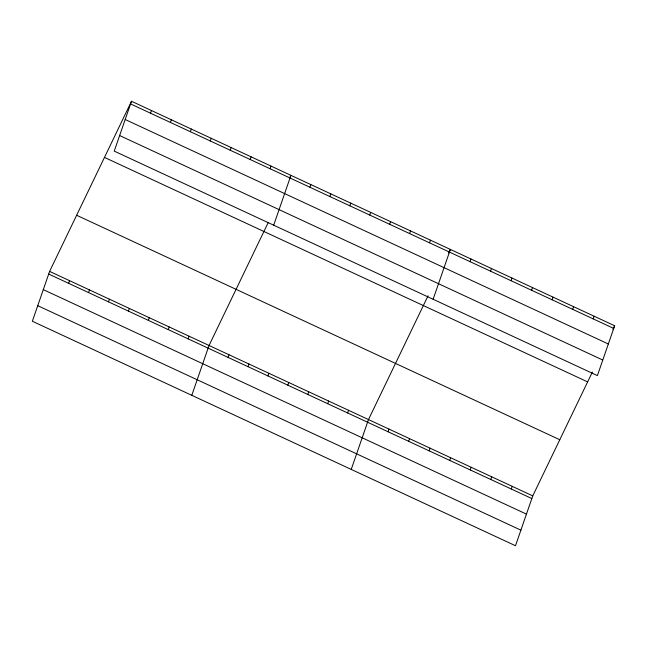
<?xml version="1.0" encoding="UTF-8"?>
<svg xmlns="http://www.w3.org/2000/svg" width="647" height="647" viewBox="0 0 647 647"><rect width="100%" height="100%" fill="white"/><g stroke="black" fill="none" stroke-linecap="round" stroke-linejoin="round"><path stroke-width="0.97" d="M131.503 101.264L114.244 151.115L597.391 375.6L614.65 325.756L131.503 101.264L49.609 271.4L32.35 321.244L515.497 545.736L532.756 495.885L592.345 372.098M68.614 283.321L69.536 280.661M150.508 113.193L151.43 110.524M88.55 292.581L89.472 289.921M170.436 122.453L171.358 119.784M108.478 301.842L109.4 299.181M190.372 131.713L191.294 129.044M128.405 311.102L129.327 308.441M210.299 140.973L211.221 138.304M148.341 320.362L149.263 317.701M230.227 150.233L231.149 147.565M168.269 329.622L169.19 326.961M250.154 159.494L251.076 156.825M188.196 338.882L189.118 336.222M270.09 168.754L271.012 166.085M191.787 395.325L209.046 345.482L268.206 222.576M273.681 225.196L290.94 175.345L289.654 178.022M228.059 357.403L228.981 354.742M309.945 187.274L310.867 184.605M247.987 366.663L248.909 364.002M329.881 196.534L330.803 193.865M267.915 375.923L268.837 373.262M349.809 205.795L350.731 203.126M287.85 385.183L288.772 382.523M369.736 215.055L370.658 212.386M307.778 394.444L308.7 391.783M389.664 224.315L390.586 221.646M327.705 403.704L328.627 401.043M409.6 233.575L410.522 230.906M347.641 412.964L348.555 410.303M429.527 242.835L430.449 240.166M351.232 469.407L368.491 419.563L428.071 295.768M433.118 299.278L450.377 249.427L448.662 252.993M388.103 431.767L389.025 429.107M469.989 261.631L470.911 258.97M408.637 441.311L409.559 438.642M490.523 271.174L491.445 268.513M429.171 450.846L430.093 448.185M511.057 280.717L511.979 278.048M449.705 460.389L450.627 457.728M531.591 290.252L532.513 287.591M470.24 469.932L471.162 467.263M552.126 299.796L553.048 297.135M490.774 479.467L491.696 476.807M572.66 309.339L573.582 306.67M511.308 489.011L512.23 486.35M593.194 318.874L594.116 316.213M612.935 329.323L614.65 325.756M130.581 103.932L613.728 328.417M125.186 119.501L608.334 343.986M119.63 135.538L602.778 360.031M104.474 157.407L587.63 381.9M76.637 215.257L559.784 439.742M49.609 271.4L532.756 495.885M48.687 274.061L531.834 498.554M43.3 289.63L526.448 514.122M37.744 305.675L520.892 530.16"/></g></svg>
